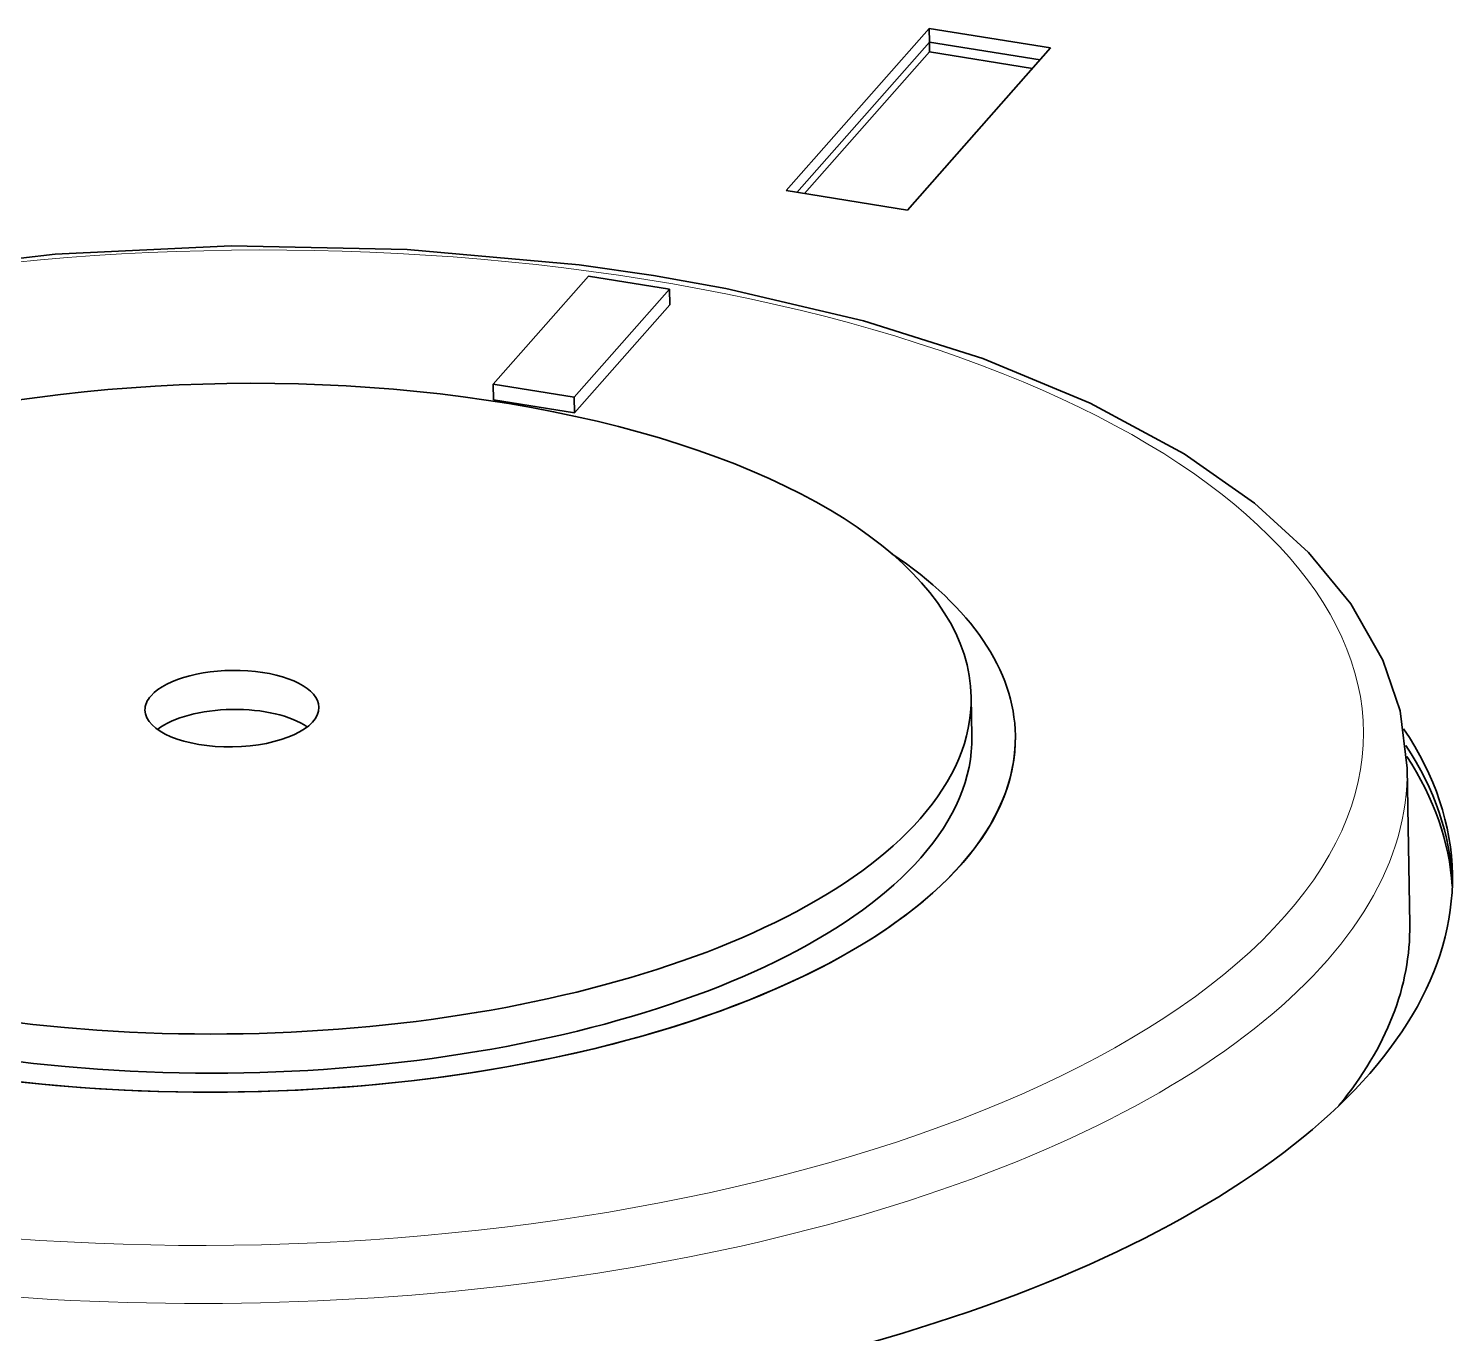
# Model space of a CAD drawing. Extents: x -1051 to 2563, y -231 to 775.
# Drawn here: x -194.55 to -178.14, y 516.71 to 531.72 of the extents above; entities that cross this region are included whole.
import ezdxf

# ---------------------------------------------------------------- set-up
doc = ezdxf.new("R2010")
doc.units = 0

msp = doc.modelspace()

# ---------------------------------------------------------------- linework, layer by layer
at = {"color": 7, "lineweight": 35, "ltscale": 0.062156}
msp.add_line((-184.194, 531.717), (-185.838, 529.852), dxfattribs=at)
at = {"color": 7, "lineweight": 35, "ltscale": 0.035347}
for p, q in [((-182.798, 531.493), (-184.194, 531.717)), ((-185.838, 529.852), (-184.442, 529.629))]:
    msp.add_line(p, q, dxfattribs=at)
at = {"color": 7, "lineweight": 35, "ltscale": 0.00393}
msp.add_line((-184.194, 531.717), (-184.191, 531.56), dxfattribs=at)
at = {"color": 7, "lineweight": 35, "ltscale": 0.057577}
for p, q in [((-185.715, 529.832), (-184.191, 531.56)), ((-184.191, 531.56), (-185.715, 529.832))]:
    msp.add_line(p, q, dxfattribs=at)
at = {"color": 7, "lineweight": 35, "ltscale": 0.032217}
msp.add_line((-182.919, 531.356), (-184.191, 531.56), dxfattribs=at)
msp.add_line((-182.919, 531.356), (-184.191, 531.56), dxfattribs=at)
at = {"color": 7, "lineweight": 35, "ltscale": 0.002806}
msp.add_line((-184.191, 531.56), (-184.19, 531.447), dxfattribs=at)
at = {"color": 7, "lineweight": 35, "ltscale": 0.054307}
msp.add_line((-185.627, 529.818), (-184.19, 531.447), dxfattribs=at)
at = {"color": 7, "lineweight": 35, "ltscale": 0.062155}
msp.add_line((-184.442, 529.629), (-182.798, 531.493), dxfattribs=at)
at = {"color": 7, "lineweight": 35, "ltscale": 0.029982}
msp.add_line((-183.005, 531.258), (-184.19, 531.447), dxfattribs=at)
at = {"color": 7, "lineweight": 35, "ltscale": 0.041436}
msp.add_line((-189.206, 527.626), (-188.109, 528.869), dxfattribs=at)
at = {"color": 7, "lineweight": 35, "ltscale": 0.023564}
for p, q in [((-188.109, 528.869), (-187.179, 528.719)), ((-188.275, 527.476), (-189.206, 527.626))]:
    msp.add_line(p, q, dxfattribs=at)
at = {"color": 7, "lineweight": 35, "ltscale": 0.041437}
for p, q in [((-187.179, 528.719), (-188.275, 527.476)), ((-187.176, 528.54), (-188.272, 527.297))]:
    msp.add_line(p, q, dxfattribs=at)
at = {"color": 7, "lineweight": 35, "ltscale": 0.00449}
for p, q in [((-187.176, 528.54), (-187.179, 528.719)), ((-189.203, 527.446), (-189.206, 527.626)), ((-188.272, 527.297), (-188.275, 527.476))]:
    msp.add_line(p, q, dxfattribs=at)
at = {"color": 7, "lineweight": 35, "ltscale": 0.023565}
msp.add_line((-188.272, 527.297), (-189.203, 527.446), dxfattribs=at)
at = {"color": 7, "lineweight": 35, "ltscale": 0.011226}
msp.add_line((-183.703, 523.577), (-183.711, 524.026), dxfattribs=at)
at = {"color": 7, "lineweight": 35, "ltscale": 0.044897}
msp.add_line((-178.669, 521.411), (-178.697, 523.207), dxfattribs=at)
at = {"color": 7, "lineweight": 35}
for points in [[(-205.694, 522.783), (-205.642, 523.392), (-205.475, 523.977), (-205.162, 524.603), (-204.678, 525.255), (-204.072, 525.852), (-203.242, 526.479), (-202.235, 527.069), (-201.036, 527.619), (-199.663, 528.109), (-198.107, 528.529), (-196.221, 528.89), (-194.244, 529.121), (-192.221, 529.216), (-190.197, 529.175), (-188.218, 528.997), (-187.365, 528.875)], [(-178.697, 523.207), (-178.78, 523.867), (-178.979, 524.451), (-179.347, 525.1), (-179.832, 525.69), (-180.455, 526.256), (-181.264, 526.824), (-182.344, 527.408), (-183.578, 527.921), (-184.949, 528.356), (-186.533, 528.727), (-187.365, 528.875)]]:
    msp.add_lwpolyline(points, dxfattribs=at)
at = {"color": 7, "lineweight": 13}
for centre, major_axis, start_param, end_param in [((-192.202, 523.444), (12.998, 0.204), 4.331287, 10.614472), ((-192.195, 522.995), (13.498, 0.212), 3.141629, 6.283222)]:
    msp.add_ellipse(centre, major_axis=major_axis, ratio=0.440114, start_param=start_param, end_param=end_param, dxfattribs=at)
at = {"color": 7, "lineweight": 35}
for centre, major_axis, start_param, end_param in [((-192.21, 523.893), (8.499, 0.133), 6.283123, 9.424716), ((-192.202, 523.444), (8.999, 0.141), 6.283123, 6.845558), ((-192.202, 523.444), (8.999, 0.141), 6.283123, 6.845558), ((-192.21, 523.893), (1, 0.016), 6.283123, 9.043676), ((-192.21, 523.893), (1, 0.016), 2.760491, 3.141531), ((-192.21, 523.893), (8.499, 0.133), 5.902083, 6.283123), ((-192.21, 523.893), (1, 0.016), 3.141531, 6.283123), ((-192.202, 523.444), (1, 0.016), 0.535255, 2.606339), ((-192.21, 523.893), (8.499, 0.133), 3.141531, 5.902083), ((-192.202, 523.444), (8.999, 0.141), 3.141531, 6.283123), ((-192.202, 523.444), (8.499, 0.133), 5.902083, 6.283123), ((-192.202, 523.444), (8.999, 0.141), 5.902083, 6.283123), ((-192.176, 521.765), (13.998, 0.22), 0.000037, 0.277238), ((-192.174, 521.608), (13.998, 0.22), 0.012741, 0.271131), ((-192.174, 521.608), (-13.998, -0.22), 3.154334, 3.412723), ((-192.172, 521.495), (-13.998, -0.22), 3.163449, 3.410499), ((-192.202, 523.444), (8.999, 0.141), 3.141531, 5.902083), ((-192.202, 523.444), (8.499, 0.133), 3.141531, 5.902083), ((-192.176, 521.765), (13.998, 0.22), 3.141629, 6.283222), ((-192.167, 521.199), (13.498, 0.212), 5.927157, 6.283222)]:
    msp.add_ellipse(centre, major_axis=major_axis, ratio=0.440114, start_param=start_param, end_param=end_param, dxfattribs=at)

doc.saveas('drawing.dxf')
